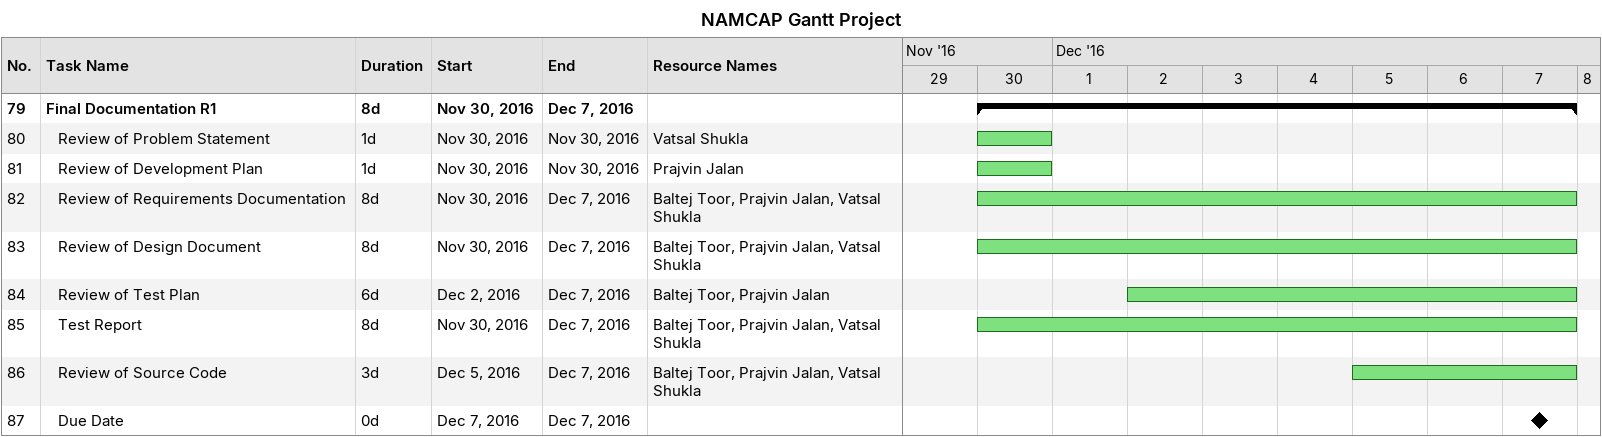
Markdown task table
NAMCAP Gantt Project

| ID | Level | Task | Duration | Start | Finish | Resources |
|---|---|---|---|---|---|---|
| 79 | 1 | **Final Documentation R1** | 8d | 2016-11-30 | 2016-12-07 |  |
| 80 | 2 | Review of Problem Statement | 1d | 2016-11-30 | 2016-11-30 | Vatsal Shukla |
| 81 | 2 | Review of Development Plan | 1d | 2016-11-30 | 2016-11-30 | Prajvin Jalan |
| 82 | 2 | Review of Requirements Documentation | 8d | 2016-11-30 | 2016-12-07 | Baltej Toor, Prajvin Jalan, Vatsal Shukla |
| 83 | 2 | Review of Design Document | 8d | 2016-11-30 | 2016-12-07 | Baltej Toor, Prajvin Jalan, Vatsal Shukla |
| 84 | 2 | Review of Test Plan | 6d | 2016-12-02 | 2016-12-07 | Baltej Toor, Prajvin Jalan |
| 85 | 2 | Test Report | 8d | 2016-11-30 | 2016-12-07 | Baltej Toor, Prajvin Jalan, Vatsal Shukla |
| 86 | 2 | Review of Source Code | 3d | 2016-12-05 | 2016-12-07 | Baltej Toor, Prajvin Jalan, Vatsal Shukla |
| 87 | 2 | Due Date | 0d | 2016-12-07 | 2016-12-07 |  |
